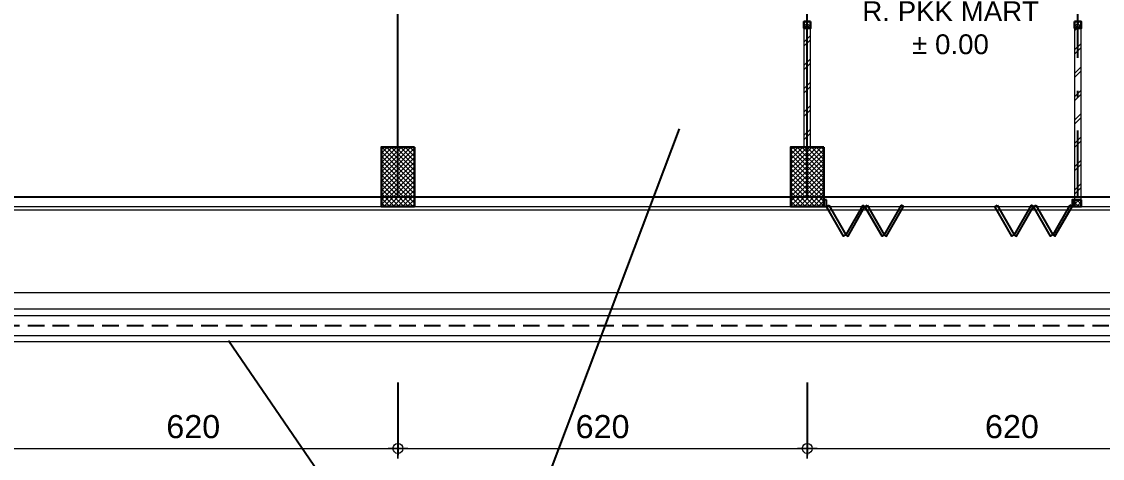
# Model space of a CAD drawing. Header units: inches. Extents: x -1 to 125, y -2 to 87.
# Drawn here: x 59.2 to 75.57, y 12.75 to 19.37 of the extents above; entities that cross this region are included whole.
import ezdxf

# ---------------------------------------------------------------- set-up
doc = ezdxf.new("R2010")
doc.units = ezdxf.units.IN
doc.header["$MEASUREMENT"] = 0
doc.linetypes.add('$0$HIDDEN', pattern=[0.375, 0.25, -0.125])
doc.linetypes.add('DASHDOT', pattern=[1, 0.5, -0.25, 0, -0.25])
doc.layers.get('defpoints').update_dxf_attribs({"color": 1})
for name, color, linetype, lineweight in [('ars', 11, 'Continuous', 0), ('ars @ 1', 11, 'Continuous', 0), ('KOL', 1, 'Continuous', 30), ('KOLOM', 4, 'Continuous', 9), ('lan', 7, 'Continuous', 15), ('NOT', 7, 'Continuous', 20), ('SANITAIR', 15, 'Continuous', 9), ('tem', 5, 'Continuous', 20), ('u', 6, 'Continuous', 20)]:
    doc.layers.add(name, color=color, linetype=linetype, lineweight=lineweight)
doc.layers.add('as', color=1, linetype='Continuous', plot=False)
doc.layers.add('Kusen', color=30, linetype='Continuous')
doc.layers.add('POLYLINE TPAK', color=4, linetype='Continuous', lineweight=20, plot=False)
doc.styles.get("Standard").update_dxf_attribs({"font": 'arial.ttf'})
doc.dimstyles.new('sk-100', dxfattribs={"dimtxt": 0.35, "dimasz": 0.15, "dimexe": 0.1, "dimexo": 0, "dimgap": 0.15, "dimtad": 1, "dimdec": 0, "dimlfac": 100, "dimzin": 0, "dimdsep": 46, "dimtxsty": 'Standard', "dimblk": 'BULAT', "dimcen": 0.09, "dimclrd": 256, "dimclre": 256, "dimclrt": 256, "dimadec": 0, "dimazin": 0, "dimtfac": 1, "dimtdec": 0, "dimtofl": 0, "dimtmove": 0, "dimatfit": 3, "dimldrblk": 'BULAT', "dimfxl": 1, "dimtolj": 1, "dimtzin": 0, "dimlwd": -1, "dimarcsym": 0})

# ---------------------------------------------------------------- blocks, each defined once
blk = doc.blocks.new('BULAT')
for p, q in [((-1, 0), (1, 0)), ((0, -1), (0, 1))]:
    blk.add_line(p, q)
blk.add_circle((0, 0), 0.5)
blk = doc.blocks.new('*D50')
at = {"layer": 'defpoints', "color": 0}
for p in [(58.702, 13.904), (64.902, 13.904), (64.902, 12.904)]:
    blk.add_point(p, dxfattribs=at)
at = {"layer": 'u', "lineweight": -2}
for p, q in [((58.702, 13.904), (58.702, 12.804)), ((64.902, 13.904), (64.902, 12.804))]:
    blk.add_line(p, q, dxfattribs=at)
at = {"layer": 'u'}
blk.add_line((58.852, 12.904), (64.752, 12.904), dxfattribs=at)
at = {"layer": 'u', "xscale": 0.15, "yscale": 0.15, "zscale": 0.15, "rotation": 180}
blk.add_blockref('BULAT', (58.702, 12.904), dxfattribs=at)
at = {"layer": 'u', "xscale": 0.15, "yscale": 0.15, "zscale": 0.15}
blk.add_blockref('BULAT', (64.902, 12.904), dxfattribs=at)
at = {"layer": 'u', "insert": (61.802, 13.233), "char_height": 0.35, "attachment_point": 5}
blk.add_mtext('\\A1;620', dxfattribs=at)
blk = doc.blocks.new('*D51')
at = {"layer": 'defpoints', "color": 0}
for p in [(64.902, 13.904), (71.102, 13.904), (71.102, 12.904)]:
    blk.add_point(p, dxfattribs=at)
at = {"layer": 'u', "lineweight": -2}
for p, q in [((64.902, 13.904), (64.902, 12.804)), ((71.102, 13.904), (71.102, 12.804))]:
    blk.add_line(p, q, dxfattribs=at)
at = {"layer": 'u'}
blk.add_line((65.052, 12.904), (70.952, 12.904), dxfattribs=at)
at = {"layer": 'u', "xscale": 0.15, "yscale": 0.15, "zscale": 0.15, "rotation": 180}
blk.add_blockref('BULAT', (64.902, 12.904), dxfattribs=at)
at = {"layer": 'u', "xscale": 0.15, "yscale": 0.15, "zscale": 0.15}
blk.add_blockref('BULAT', (71.102, 12.904), dxfattribs=at)
at = {"layer": 'u', "insert": (68.002, 13.233), "char_height": 0.35, "attachment_point": 5}
blk.add_mtext('\\A1;620', dxfattribs=at)
blk = doc.blocks.new('*D52')
at = {"layer": 'defpoints', "color": 0}
for p in [(71.102, 13.904), (77.302, 13.904), (77.302, 12.904)]:
    blk.add_point(p, dxfattribs=at)
at = {"layer": 'u', "lineweight": -2}
for p, q in [((71.102, 13.904), (71.102, 12.804)), ((77.302, 13.904), (77.302, 12.804))]:
    blk.add_line(p, q, dxfattribs=at)
at = {"layer": 'u'}
blk.add_line((71.252, 12.904), (77.152, 12.904), dxfattribs=at)
at = {"layer": 'u', "xscale": 0.15, "yscale": 0.15, "zscale": 0.15, "rotation": 180}
blk.add_blockref('BULAT', (71.102, 12.904), dxfattribs=at)
at = {"layer": 'u', "xscale": 0.15, "yscale": 0.15, "zscale": 0.15}
blk.add_blockref('BULAT', (77.302, 12.904), dxfattribs=at)
at = {"layer": 'u', "insert": (74.202, 13.233), "char_height": 0.35, "attachment_point": 5}
blk.add_mtext('\\A1;620', dxfattribs=at)
blk = doc.blocks.new('k3')
at = {"layer": 'ars'}
h = blk.add_hatch(dxfattribs=at)
h.set_pattern_fill('_USER', color=256, scale=0.05, angle=45, double=1, pattern_type=0)
h.set_pattern_definition([(45, (0, -5.05), (-0.03535534, 0.03535534), []), (135, (0, -5.05), (-0.03535534, -0.03535534), [])])
h.paths.add_polyline_path([(-0.25, -0.45), (0.25, -0.45), (0.25, 0.45), (-0.25, 0.45)])
at = {"layer": 'KOL'}
blk.add_lwpolyline([(-0.25, -0.45), (0.25, -0.45), (0.25, 0.45), (-0.25, 0.45)], close=True, dxfattribs=at)
blk = doc.blocks.new('K 10.10')
at = {"layer": 'ars'}
h = blk.add_hatch(dxfattribs=at)
h.set_pattern_fill('_USER', color=256, scale=0.05, angle=45, double=1, pattern_type=0)
h.set_pattern_definition([(45, (0, 0), (-0.035355339, 0.035355339), []), (135, (0, 0), (-0.035355339, -0.035355339), [])])
h.paths.add_polyline_path([(1560.538, 1380.407), (1560.638, 1380.407), (1560.638, 1380.507), (1560.538, 1380.507)])
at = {"layer": 'KOL'}
blk.add_lwpolyline([(1560.538, 1380.407), (1560.638, 1380.407), (1560.638, 1380.507), (1560.538, 1380.507)], close=True, dxfattribs=at)
blk = doc.blocks.new('A-DAS')
at = {"layer": 'ars'}
h = blk.add_hatch(dxfattribs=at)
h.set_pattern_fill('TEMBOK', color=256, scale=0.25)
h.set_pattern_definition([(45, (-56.4, 8.275), (-0.1767767, 0.1767767), []), (45, (-56.3375, 8.275), (-0.1767767, 0.1767767), [])])
h.paths.add_polyline_path([(17.95, 3.4), (18.05, 3.4), (18.05, 5.2), (17.95, 5.2)])
at = {"layer": 'ars @ 1'}
h = blk.add_hatch(dxfattribs=at)
h.set_pattern_fill('TEMBOK', color=256, scale=0.25)
h.set_pattern_definition([(45, (1549.41912, -392.6502), (-0.176776695, 0.176776695), []), (45, (1549.48162, -392.6502), (-0.176776695, 0.176776695), [])])
h.paths.add_polyline_path([(22.05, 5.2), (22.15, 5.2), (22.15, 2.6), (22.05, 2.6)])
at = {"layer": 'as'}
for p, q in [((11.8, 2.65), (11.8, 15.75)), ((18, 2.65), (18, 15.75)), ((-37.8, 2.65), (36.6, 2.65))]:
    blk.add_line(p, q, dxfattribs=at)
at = {"layer": 'as', "linetype": 'DASHDOT', "ltscale": 2}
blk.add_line((22.1, 2.65), (22.1, 7.65), dxfattribs=at)
at = {"layer": 'as', "linetype": '$0$HIDDEN'}
blk.add_line((3.195, 0.7), (36.15, 0.7), dxfattribs=at)
at = {"layer": 'Kusen'}
for points in [[(18.29, 2.6), (18.25, 2.6), (18.25, 2.5), (18.29, 2.5)], [(18.325, 2.52), (18.582, 2.074), (18.548, 2.054), (18.29, 2.5)], [(18.84, 2.52), (18.582, 2.074), (18.617, 2.054), (18.874, 2.5)], [(18.909, 2.52), (19.166, 2.074), (19.132, 2.054), (18.874, 2.5)], [(19.424, 2.52), (19.166, 2.074), (19.201, 2.054), (19.459, 2.5)], [(20.876, 2.52), (21.134, 2.074), (21.099, 2.054), (20.841, 2.5)], [(21.391, 2.52), (21.134, 2.074), (21.168, 2.054), (21.426, 2.5)], [(21.46, 2.52), (21.718, 2.074), (21.683, 2.054), (21.426, 2.5)], [(21.975, 2.52), (21.718, 2.074), (21.752, 2.054), (22.01, 2.5)], [(22.05, 2.6), (22.01, 2.6), (22.01, 2.5), (22.05, 2.5)]]:
    blk.add_lwpolyline(points, close=True, dxfattribs=at)
at = {"layer": 'lan'}
for p, q in [((5.85, 2.5), (11.55, 2.5)), ((12.05, 2.5), (17.75, 2.5)), ((18.25, 2.5), (23.95, 2.5)), ((18.29, 2.5), (22.41, 2.5)), ((-25.3, 1.2), (24.1, 1.2))]:
    blk.add_line(p, q, dxfattribs=at)
at = {"layer": 'POLYLINE TPAK', "color": 3}
blk.add_lwpolyline([(-25.35, 2.45), (24.15, 2.45), (24.15, 0.544), (30.45, 0.544), (30.45, 2.45), (36.9, 2.45), (36.9, 15.95), (5.6, 15.95)], dxfattribs=at)
at = {"layer": 'SANITAIR'}
for points in [[(3.195, 0.95), (23.8, 0.95), (23.8, 0.2)], [(3.195, 0.85), (23.7, 0.85), (23.7, 0.1)], [(3.195, 0.55), (23.4, 0.55), (23.4, -0.2)], [(23.3, -0.3), (23.3, 0.45), (3.195, 0.45)]]:
    blk.add_lwpolyline(points, dxfattribs=at)
at = {"layer": 'tem', "ltscale": 2}
for points in [[(17.95, 3.4), (18.05, 3.4), (18.05, 5.2), (17.95, 5.2)], [(22.05, 2.6), (22.15, 2.6), (22.15, 5.2), (22.05, 5.2)]]:
    blk.add_lwpolyline(points, close=True, dxfattribs=at)
at = {"layer": 'KOL', "rotation": 180}
for p in [(11.8, 2.95), (18, 2.95)]:
    blk.add_blockref('k3', p, dxfattribs=at)
at = {"layer": 'KOLOM', "extrusion": (0, 0, -1), "xscale": -1, "zscale": -1, "rotation": 180}
for p in [(-1578.588, 1385.707), (-1582.688, 1383.007)]:
    blk.add_blockref('K 10.10', p, dxfattribs=at)
at = {"layer": 'KOLOM', "extrusion": (0, 0, -1), "zscale": -1, "rotation": 180}
blk.add_blockref('K 10.10', (1538.488, 1385.707), dxfattribs=at)

msp = doc.modelspace()

# ---------------------------------------------------------------- linework, layer by layer
at = {"layer": 'defpoints', "color": 2}
msp.add_lwpolyline([(62.33603, 14.53743), (65.9597, 9.24431), (69.16526, 17.74116)], dxfattribs=at)

# ---------------------------------------------------------------- block references
msp.add_blockref('A-DAS', (53.1023, 14.0662))

# ---------------------------------------------------------------- texts
at = {"layer": 'NOT', "insert": (71.9233, 19.67367), "char_height": 0.3, "attachment_point": 1}
msp.add_mtext_dynamic_manual_height_columns('\\pi0.012582;R. PKK MART\\P\\pi0.7678;± 0.00', width=2.6617262, gutter_width=1, heights=[0], dxfattribs=at)

# ---------------------------------------------------------------- dimensions: what is measured, and where the dimension line sits
at = {"layer": 'u'}
for base, p1, p2, picture, middle in [((64.9023, 12.90424), (58.7023, 13.90424), (64.9023, 13.90424), '*D50', (61.8023, 12.90424)), ((71.1023, 12.90424), (64.9023, 13.90424), (71.1023, 13.90424), '*D51', (68.0023, 12.90424)), ((77.3023, 12.90424), (71.1023, 13.90424), (77.3023, 13.90424), '*D52', (74.2023, 12.90424))]:
    dim = msp.add_linear_dim(base=base, p1=p1, p2=p2, dimstyle='sk-100', dxfattribs=at)
    dim.commit()
    dim.dimension.update_dxf_attribs({"geometry": picture, "text_midpoint": middle, "dimtype": 160})

doc.saveas('drawing.dxf')
